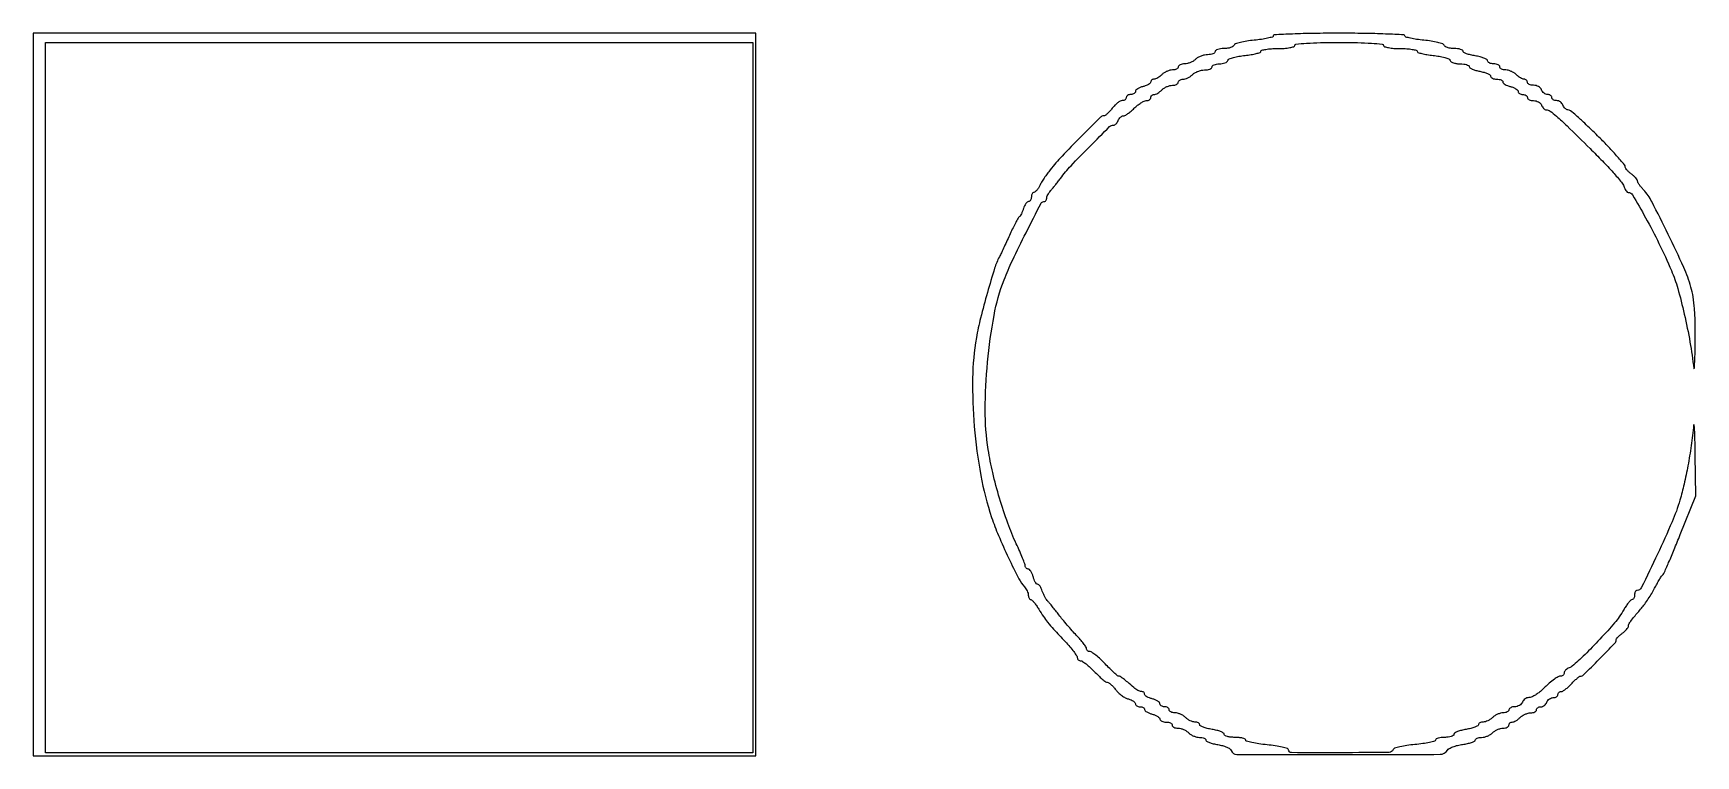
# Model space of a CAD drawing. Extents: x 8 to 208, y 14 to 271.
# Drawn here: x 111.93 to 157.86, y 251.18 to 271.14 of the extents above; entities that cross this region are included whole.
import ezdxf

# ---------------------------------------------------------------- set-up
doc = ezdxf.new("R2010")
doc.units = 0
doc.header["$MEASUREMENT"] = 0

msp = doc.modelspace()

# ---------------------------------------------------------------- linework, layer by layer
for points in [[(111.9258, 261.1602), (111.9258, 251.1774), (121.9086, 251.1774), (131.8914, 251.1774), (131.8914, 261.1602), (131.8914, 271.143), (121.9086, 271.143), (111.9258, 271.143)], [(131.8068, 261.0756), (131.8068, 251.262), (122.0355, 251.262), (112.2642, 251.262), (112.2642, 261.0756), (112.2642, 270.8892), (122.0355, 270.8892), (131.8068, 270.8892)]]:
    msp.add_lwpolyline(points, close=True)
msp.add_lwpolyline([(146.1888, 271.07015, -0.331854), (146.16579, 271.0393, -0.016001), (146.034096, 271.004672, -0.020801), (145.864036, 270.973106, -0.012875), (145.662148, 270.949545, 0.015518), (145.458167, 270.924646, 0.022877), (145.2813, 270.889117, 0.019598), (145.143215, 270.848935, 0.235906), (145.105198, 270.810895, -0.18331), (145.076659, 270.775914, -0.051756), (145.011317, 270.7467, -0.044796), (144.924831, 270.726679, -0.034502), (144.82815, 270.72, 0.032551), (144.733629, 270.71384, 0.050076), (144.653883, 270.695149, 0.064635), (144.598778, 270.667889, 0.250638), (144.5814, 270.6354, -0.22187), (144.566287, 270.603018, -0.076865), (144.521047, 270.575651, -0.058452), (144.454616, 270.556991, -0.039287), (144.375943, 270.5508, 0.052818), (144.287972, 270.541481, 0.038434), (144.193562, 270.513523, 0.039096), (144.107121, 270.472523, 0.066186), (144.043586, 270.4239, -0.058077), (143.982172, 270.375307, -0.038951), (143.902485, 270.334277, -0.03907), (143.817823, 270.306265, -0.06043), (143.741443, 270.297, 0.04631), (143.674369, 270.290774, 0.06626), (143.617678, 270.272149, 0.086348), (143.579418, 270.244718, 0.196601), (143.5662, 270.2124, -0.185417), (143.553797, 270.180102, -0.090018), (143.518273, 270.152651, -0.069864), (143.465477, 270.134044, -0.049879), (143.403043, 270.1278, 0.064082), (143.331307, 270.118568, 0.039128), (143.250536, 270.090523, 0.038656), (143.173536, 270.049484, 0.054664), (143.112986, 270.0009, -0.032161), (143.057738, 269.952337, -0.032192), (142.996736, 269.911277, -0.03396), (142.938987, 269.882652, -0.098387), (142.895443, 269.874, 0.081813), (142.860823, 269.868297, 0.092138), (142.831426, 269.851843, 0.100672), (142.811771, 269.827341, 0.119417), (142.8048, 269.798571, -0.208396), (142.790581, 269.765938, -0.050787), (142.742672, 269.729707, -0.043524), (142.674283, 269.695908, -0.031538), (142.5933, 269.67006, 0.034719), (142.512331, 269.643647, 0.046776), (142.443928, 269.608192, 0.05533), (142.396384, 269.569568, 0.196992), (142.3818, 269.533988, -0.150892), (142.372026, 269.502339, -0.098464), (142.344523, 269.475378, -0.081496), (142.303418, 269.457193, -0.063559), (142.2549, 269.451, 0.064853), (142.206386, 269.444681, 0.082425), (142.165277, 269.426149, 0.098894), (142.137777, 269.398663, 0.148195), (142.128, 269.3664, -0.134931), (142.119132, 269.334139, -0.100401), (142.094204, 269.306651, -0.086982), (142.056916, 269.288153, -0.071872), (142.01295, 269.2818, 0.127034), (141.957949, 269.267597, 0.038056), (141.88504, 269.219672, 0.035444), (141.808335, 269.151242, 0.031855), (141.73907, 269.0703, -0.020906), (141.672785, 268.989317, -0.026784), (141.604956, 268.920928, -0.026523), (141.543973, 268.871318, -0.158786), (141.505549, 268.8588, 0.197838), (141.41153, 268.820083, 0.001784), (140.861367, 268.270542, 0.006502), (140.352185, 267.744792, 0.019946), (140.026595, 267.370934, 0.013037), (139.944182, 267.262648, 0.010174), (139.860203, 267.140975, 0.010312), (139.786592, 267.024382, 0.024552), (139.738065, 266.93415, -0.028326), (139.698161, 266.861275, -0.03662), (139.653199, 266.799715, -0.039904), (139.609714, 266.75609, -0.178675), (139.57642, 266.7438, 0.173704), (139.549321, 266.734092, 0.093425), (139.526262, 266.706523, 0.073734), (139.510659, 266.665447, 0.054008), (139.5054, 266.6169, -0.060283), (139.499528, 266.568372, -0.079016), (139.482223, 266.527277, -0.097128), (139.456594, 266.49976, -0.15811), (139.426501, 266.49, 0.184026), (139.392059, 266.476879, 0.053676), (139.353329, 266.434085, 0.04609), (139.316737, 266.372513, 0.035417), (139.288199, 266.29965, -0.019446), (139.261206, 266.223677, -0.021671), (139.229242, 266.15279, -0.021628), (139.19703, 266.095227, -0.096865), (139.170914, 266.067, 0.105697), (139.139907, 266.032289, 0.006803), (139.073912, 265.912869, 0.009696), (138.999376, 265.766812, 0.007059), (138.921975, 265.6017, -0.002479), (138.84076, 265.424241, -0.002217), (138.754727, 265.240828, -0.002223), (138.675978, 265.076748, -0.006922), (138.620914, 264.9672, 0.044441), (138.49019, 264.649884, 0.006412), (138.290288, 263.977883, 0.007841), (138.102413, 263.273429, 0.017477), (137.98678, 262.730912, 0.040531), (137.881036, 261.60965, 0.024411), (137.928872, 260.274022, 0.024207), (138.109266, 258.925875, 0.035073), (138.408155, 257.762807, 0.020058), (138.596884, 257.264082, 0.009986), (138.873521, 256.647679, 0.007317), (139.15832, 256.067686, 0.071758), (139.31505, 255.845507, -0.046628), (139.355528, 255.793828, -0.036172), (139.389736, 255.731052, -0.037195), (139.413194, 255.667237, -0.069591), (139.4208, 255.612857, 0.052943), (139.42571, 255.566618, 0.072767), (139.440293, 255.527502, 0.092627), (139.461836, 255.501233, 0.176605), (139.48716, 255.492, -0.198487), (139.521477, 255.477818, -0.022), (139.580094, 255.414013, -0.024114), (139.645439, 255.328205, -0.017264), (139.710346, 255.226514, 0.014197), (139.83642, 255.026294, 0.023373), (139.955417, 254.865492, 0.014972), (140.121323, 254.673936, 0.002765), (140.439334, 254.332052, -0.011429), (140.567677, 254.189189, -0.015687), (140.675974, 254.054631, -0.012363), (140.758591, 253.939293, -0.150333), (140.7744, 253.887902, 0.108135), (140.781739, 253.854366, 0.099651), (140.80253, 253.825821, 0.095565), (140.833602, 253.806681, 0.09063), (140.870161, 253.8, -0.149388), (140.922707, 253.783942, -0.018796), (141.019824, 253.713021, -0.020742), (141.131238, 253.617292, -0.015842), (141.24518, 253.5039, 0.013013), (141.357861, 253.390486, 0.017787), (141.465445, 253.294779, 0.014688), (141.558325, 253.222382, 0.159514), (141.602869, 253.2078, -0.153671), (141.642714, 253.195258, -0.028536), (141.703794, 253.147167, -0.02821), (141.77121, 253.080418, -0.022464), (141.836306, 253.001391, 0.042078), (141.909977, 252.918775, 0.032108), (142.003132, 252.84122, 0.032907), (142.100574, 252.779546, 0.063231), (142.186556, 252.745979, -0.037628), (142.26129, 252.72112, -0.049569), (142.324447, 252.686993, -0.058996), (142.368089, 252.649306, -0.187302), (142.3818, 252.613988, 0.150892), (142.391574, 252.582339, 0.098464), (142.419077, 252.555378, 0.081496), (142.460182, 252.537193, 0.063559), (142.5087, 252.531, -0.057513), (142.557237, 252.525398, -0.076772), (142.598323, 252.508843, -0.095693), (142.625858, 252.484345, -0.16469), (142.6356, 252.455571, 0.208396), (142.649819, 252.422938, 0.050787), (142.697728, 252.386707, 0.043524), (142.766117, 252.352908, 0.031538), (142.8471, 252.32706, -0.034719), (142.928069, 252.300647, -0.046776), (142.996472, 252.265192, -0.05533), (143.044016, 252.226568, -0.196992), (143.0586, 252.190988, 0.194105), (143.071387, 252.159291, 0.087199), (143.108302, 252.132378, 0.067056), (143.163042, 252.114111, 0.047078), (143.2278, 252.108, -0.048028), (143.292554, 252.101766, -0.068025), (143.347298, 252.083149, -0.088204), (143.384185, 252.055707, -0.191087), (143.397, 252.0234, 0.185417), (143.409403, 251.991102, 0.090018), (143.444927, 251.963651, 0.069864), (143.497723, 251.945044, 0.049879), (143.560157, 251.9388, -0.064082), (143.631893, 251.929568, -0.039128), (143.712664, 251.901523, -0.038656), (143.789664, 251.860484, -0.054664), (143.850214, 251.8119, 0.058077), (143.911628, 251.763307, 0.038951), (143.991315, 251.722277, 0.03907), (144.075977, 251.694265, 0.06043), (144.152357, 251.685, -0.040201), (144.219457, 251.679596, -0.059522), (144.276122, 251.663325, -0.078283), (144.314655, 251.639446, -0.218317), (144.3276, 251.611213, 0.275871), (144.346568, 251.57945, 0.032175), (144.424921, 251.543538, 0.031324), (144.531955, 251.510099, 0.020408), (144.658905, 251.484447, -0.027432), (144.788333, 251.456398, -0.035179), (144.903254, 251.415928, -0.037857), (144.990656, 251.369913, -0.173938), (145.025494, 251.325585, 0.322174), (145.184095, 251.210965, 0.000874), (147.996599, 251.209005, 0.000973), (150.797731, 251.217399, 0.258585), (151.001876, 251.331865, -0.132227), (151.051242, 251.378241, -0.032238), (151.153833, 251.424895, -0.030805), (151.282511, 251.464806, -0.026464), (151.421807, 251.491054, 0.019345), (151.556161, 251.514396, 0.030088), (151.669413, 251.545844, 0.030222), (151.752818, 251.580269, 0.287264), (151.7724, 251.611539, -0.219023), (151.785334, 251.63965, -0.078003), (151.823878, 251.663421, -0.059309), (151.880543, 251.679621, -0.040018), (151.947643, 251.685, 0.06043), (152.024023, 251.694265, 0.03907), (152.108685, 251.722277, 0.038951), (152.188372, 251.763307, 0.058077), (152.249786, 251.8119, -0.054664), (152.310336, 251.860484, -0.038656), (152.387336, 251.901523, -0.039128), (152.468107, 251.929568, -0.064082), (152.539843, 251.9388, 0.049879), (152.602277, 251.945044, 0.069864), (152.655073, 251.963651, 0.090018), (152.690597, 251.991102, 0.185417), (152.703, 252.0234, -0.106313), (152.709942, 252.055678, -0.099376), (152.729626, 252.083149, -0.096076), (152.75904, 252.101564, -0.09221), (152.793643, 252.108, 0.098387), (152.837187, 252.116652, 0.03396), (152.894936, 252.145277, 0.032192), (152.955938, 252.186337, 0.032161), (153.011186, 252.2349, -0.054664), (153.071736, 252.283484, -0.038656), (153.148736, 252.324523, -0.039128), (153.229507, 252.352568, -0.064082), (153.301243, 252.3618, 0.049879), (153.363677, 252.368044, 0.069864), (153.416473, 252.386651, 0.090018), (153.451997, 252.414102, 0.185417), (153.4644, 252.4464, -0.138107), (153.473484, 252.478661, -0.100138), (153.499018, 252.506149, -0.085896), (153.537209, 252.524656, -0.070083), (153.582249, 252.531, 0.096313), (153.63094, 252.540467, 0.06686), (153.679784, 252.568277, 0.064359), (153.72137, 252.609388, 0.074185), (153.748794, 252.6579, -0.081035), (153.777095, 252.706411, -0.065663), (153.821242, 252.747523, -0.06652), (153.873878, 252.775318, -0.088478), (153.927045, 252.7848, 0.063461), (153.976579, 252.791112, 0.081424), (154.018543, 252.809651, 0.09843), (154.046622, 252.837136, 0.151099), (154.0566, 252.8694, -0.103907), (154.063382, 252.901681, -0.098963), (154.082638, 252.929149, -0.096726), (154.111405, 252.947556, -0.094374), (154.14524, 252.954, 0.1354), (154.19146, 252.96675, 0.025178), (154.26542, 253.016128, 0.025344), (154.348346, 253.084528, 0.020757), (154.429891, 253.1655, -0.01183), (154.508619, 253.246518, -0.01651), (154.583022, 253.314872, -0.012895), (154.647113, 253.367152, -0.166118), (154.675938, 253.377, 0.197403), (154.763934, 253.41315, 0.002516), (155.198219, 253.84676, 0.002535), (155.62789, 254.28452, 0.195174), (155.664, 254.373504, -0.15411), (155.674445, 254.406589, -0.030374), (155.713702, 254.4559, -0.029593), (155.768422, 254.509874, -0.023716), (155.8332, 254.5614, 0.024966), (155.897974, 254.613188, 0.030669), (155.952698, 254.667943, 0.031861), (155.991778, 254.718288, 0.150213), (156.0024, 254.752847, -0.116011), (156.017158, 254.815595, -0.040916), (156.06528, 254.895194, -0.019594), (156.160662, 255.016898, -0.002878), (156.364775, 255.254525, 0.022022), (156.452392, 255.3648, 0.011307), (156.552768, 255.510036, 0.011215), (156.649535, 255.664485, 0.016593), (156.72673, 255.804425, -0.007993), (156.79371, 255.930946, -0.010351), (156.859363, 256.044664, -0.008284), (156.917504, 256.137227, -0.086241), (156.94799, 256.169986, 0.126767), (156.980542, 256.21113, 0.001629), (157.114517, 256.516122, 0.004611), (157.265814, 256.872565, 0.002993), (157.43444, 257.287257), (157.8636, 258.361043), (157.850061, 259.485671, 0.002811), (157.842767, 259.898643, 0.007503), (157.831493, 260.192961, 0.026092), (157.818622, 260.314548, 0.877413), (157.805863, 260.3142, -0.009417), (157.736263, 259.746574, -0.009995), (157.646486, 259.193181, -0.010589), (157.541733, 258.681657, -0.01597), (157.426945, 258.2415, -0.029936), (157.209341, 257.639582, -0.008957), (156.807196, 256.750237, -0.002715), (156.358953, 255.81757, -0.286839), (156.244141, 255.7458, 0.170507), (156.216464, 255.736079, 0.094267), (156.192909, 255.708523, 0.074806), (156.176977, 255.667444, 0.055216), (156.1716, 255.6189, -0.05032), (156.166701, 255.570341, -0.070293), (156.152107, 255.529277, -0.090423), (156.130573, 255.501655, -0.184104), (156.10524, 255.492, 0.198487), (156.070923, 255.477818, 0.022), (156.012306, 255.414013, 0.024114), (155.946961, 255.328205, 0.017264), (155.882054, 255.226514, -0.015964), (155.749745, 255.01803, -0.025144), (155.62187, 254.84901, -0.01334), (155.430151, 254.632457, -0.001667), (155.000307, 254.175339, -0.008701), (154.803793, 253.974854, -0.011), (154.614925, 253.796777, -0.009197), (154.451622, 253.654814, -0.08289), (154.370259, 253.606944, 0.048994), (154.315, 253.579269, 0.054305), (154.268235, 253.542163, 0.061566), (154.236279, 253.50171, 0.137255), (154.2258, 253.464255, -0.10011), (154.219065, 253.430957, -0.09819), (154.1999, 253.402631, -0.097689), (154.17128, 253.383658, -0.097977), (154.137629, 253.377, 0.119072), (154.058624, 253.357915, 0.040004), (153.957036, 253.295067, 0.023791), (153.815277, 253.180066, 0.005672), (153.591072, 252.97515, -0.029463), (153.503329, 252.902301, -0.029964), (153.408106, 252.840715, -0.031406), (153.31919, 252.797611, -0.097458), (153.25409, 252.7848, 0.086156), (153.199454, 252.775315, 0.066311), (153.145572, 252.747523, 0.065976), (153.100582, 252.706411, 0.08325), (153.071994, 252.6579, -0.098143), (153.041433, 252.609379, -0.066864), (152.990558, 252.568277, -0.064008), (152.928011, 252.540482, -0.07271), (152.863149, 252.531, 0.050854), (152.801869, 252.524751, 0.070807), (152.750044, 252.506149, 0.0909), (152.715196, 252.478693, 0.182536), (152.703, 252.4464, -0.185417), (152.690597, 252.414102, -0.090018), (152.655073, 252.386651, -0.069864), (152.602277, 252.368044, -0.049879), (152.539843, 252.3618, 0.064082), (152.468107, 252.352568, 0.039128), (152.387336, 252.324523, 0.038656), (152.310336, 252.283484, 0.054664), (152.249786, 252.2349, -0.045706), (152.191424, 252.186333, -0.037117), (152.121111, 252.145277, -0.03846), (152.050026, 252.117097, -0.075276), (151.989943, 252.108, 0.053542), (151.939082, 252.102538, 0.073314), (151.896052, 252.086325, 0.093082), (151.867164, 252.062369, 0.174963), (151.857, 252.034213, -0.277998), (151.837831, 252.0024, -0.031218), (151.757595, 251.966205, -0.030734), (151.648272, 251.932398, -0.019977), (151.5186, 251.906313, 0.022653), (151.388945, 251.879509, 0.034344), (151.279605, 251.843538, 0.037096), (151.20055, 251.804307, 0.264949), (151.1802, 251.7686, -0.256759), (151.162535, 251.736467, -0.061898), (151.105646, 251.709558, -0.048354), (151.023629, 251.691082, -0.031244), (150.9264, 251.685, 0.026969), (150.82915, 251.679751, 0.042503), (150.747154, 251.663742, 0.052178), (150.689417, 251.640546, 0.277973), (150.6726, 251.612634, -0.336731), (150.649176, 251.581796, -0.013709), (150.504976, 251.545872, -0.019115), (150.32072, 251.512626, -0.011795), (150.101966, 251.48698, 0.01351), (149.881234, 251.460336, 0.02025), (149.690549, 251.424129, 0.015911), (149.540081, 251.384108, 0.243994), (149.502716, 251.347847, -0.320261), (149.394354, 251.268977, -0.001771), (148.043345, 251.261214, -0.001686), (146.690124, 251.262797, -0.412884), (146.6118, 251.341477, 0.331874), (146.586511, 251.375382, 0.015095), (146.437841, 251.41475, 0.020145), (146.246616, 251.451207, 0.012471), (146.0196, 251.479309, -0.011557), (145.792578, 251.50699, -0.018728), (145.601359, 251.542161, -0.013202), (145.451346, 251.579787, -0.33657), (145.4274, 251.611331, 0.296495), (145.408856, 251.639854, 0.043527), (145.340421, 251.66336, 0.0375), (145.244777, 251.679668, 0.023483), (145.1313, 251.685, -0.026701), (145.01784, 251.691063, -0.042124), (144.922179, 251.709558, -0.051531), (144.854747, 251.736346, -0.279365), (144.8352, 251.7686, 0.264949), (144.81485, 251.804307, 0.037096), (144.735795, 251.843538, 0.034344), (144.626455, 251.879509, 0.022653), (144.4968, 251.906313, -0.019977), (144.367128, 251.932398, -0.030734), (144.257805, 251.966205, -0.031218), (144.177569, 252.0024, -0.277998), (144.1584, 252.034213, 0.174963), (144.148236, 252.062369, 0.093082), (144.119348, 252.086325, 0.073314), (144.076318, 252.102538, 0.053542), (144.025457, 252.108, -0.075276), (143.965374, 252.117097, -0.03846), (143.894289, 252.145277, -0.037117), (143.823976, 252.186333, -0.045706), (143.765614, 252.2349, 0.054664), (143.705064, 252.283484, 0.038656), (143.628064, 252.324523, 0.039128), (143.547293, 252.352568, 0.064082), (143.475557, 252.3618, -0.049879), (143.413123, 252.368044, -0.069864), (143.360327, 252.386651, -0.090018), (143.324803, 252.414102, -0.185417), (143.3124, 252.4464, 0.148195), (143.302623, 252.478663, 0.098894), (143.275123, 252.506149, 0.082425), (143.234014, 252.524681, 0.064853), (143.1855, 252.531, -0.063559), (143.136982, 252.537193, -0.081496), (143.095877, 252.555378, -0.098464), (143.068374, 252.582339, -0.150892), (143.0586, 252.613988, 0.196992), (143.044016, 252.649568, 0.05533), (142.996472, 252.688192, 0.046776), (142.928069, 252.723647, 0.034719), (142.8471, 252.75006, -0.031538), (142.766117, 252.775908, -0.043524), (142.697728, 252.809707, -0.050787), (142.649819, 252.845938, -0.208396), (142.6356, 252.878571, 0.119417), (142.628629, 252.907341, 0.100672), (142.608974, 252.931843, 0.092138), (142.579577, 252.948297, 0.081813), (142.544957, 252.954, -0.084532), (142.501937, 252.961326, -0.032997), (142.446301, 252.985064, -0.031499), (142.388203, 253.01928, -0.033968), (142.336393, 253.05975, 0.005086), (142.167198, 253.208404, 0.015861), (142.049192, 253.303631, 0.019267), (141.9637, 253.36322, 0.143521), (141.916682, 253.377, -0.180813), (141.886189, 253.3884, -0.005931), (141.787331, 253.476405, -0.010651), (141.672437, 253.585726, -0.007129), (141.54551, 253.7154, 0.014052), (141.415089, 253.845005, 0.018875), (141.289461, 253.954395, 0.016223), (141.180691, 254.036436, 0.154662), (141.125899, 254.0538, -0.083666), (141.088588, 254.060087, -0.092943), (141.056899, 254.078199, -0.10054), (141.035708, 254.105179, -0.116876), (141.0282, 254.136861, 0.146167), (141.014127, 254.183972, 0.015388), (140.947433, 254.279126, 0.018003), (140.858552, 254.389464, 0.013509), (140.75325, 254.504528, -0.008701), (140.632581, 254.633866, -0.005591), (140.496938, 254.787849, -0.005619), (140.367517, 254.941586, -0.010494), (140.2668, 255.069365, 0.004452), (140.178889, 255.183712, 0.004559), (140.089643, 255.295565, 0.004425), (140.010447, 255.391243, 0.019045), (139.960711, 255.445893, -0.048149), (139.92023, 255.49593, -0.021473), (139.876529, 255.56866, -0.02102), (139.836542, 255.65017, -0.026686), (139.80696, 255.728596, 0.031854), (139.779197, 255.799962, 0.042591), (139.744694, 255.860244, 0.048902), (139.708911, 255.902496, 0.195011), (139.67807, 255.915, -0.217563), (139.647673, 255.928884, -0.046989), (139.613232, 255.977128, -0.040934), (139.580685, 256.045506, -0.029141), (139.55526, 256.1265, 0.034719), (139.528847, 256.207469, 0.046776), (139.493392, 256.275872, 0.05533), (139.454768, 256.323416, 0.196992), (139.419188, 256.338, -0.100744), (139.387519, 256.344446, -0.09833), (139.360578, 256.362785, -0.097534), (139.34253, 256.390172, -0.097359), (139.3362, 256.422374, 0.09076), (139.326144, 256.477314, 0.005243), (139.263605, 256.63735, 0.007836), (139.183736, 256.826949, 0.005672), (139.08907, 257.035724, -0.02271), (138.853788, 257.60545, -0.014122), (138.627665, 258.292427, -0.01403), (138.437936, 259.000831, -0.020235), (138.313422, 259.6374, -0.03908), (138.231587, 260.732683, -0.022437), (138.295704, 262.056106, -0.02247), (138.475151, 263.346209, -0.045858), (138.75235, 264.329446, -0.019365), (138.982287, 264.865553, -0.006494), (139.358215, 265.630298, -0.00142), (139.774451, 266.444238, -0.280865), (139.849491, 266.49, 0.114116), (139.879591, 266.496961, 0.100333), (139.90522, 266.516626, 0.093798), (139.922419, 266.54603, 0.085761), (139.9284, 266.580643, -0.084362), (139.935719, 266.623715, -0.032771), (139.959464, 266.679539, -0.031293), (139.993679, 266.737901, -0.033709), (140.03415, 266.790024, 0.009572), (140.086278, 266.85086, 0.0034), (140.158538, 266.93976, 0.003372), (140.236568, 267.038458, 0.003967), (140.3091, 267.133023, -0.027203), (140.601182, 267.479265, -0.00691), (141.112597, 268.007771, -0.002166), (141.668762, 268.562027, -0.19734), (141.773402, 268.605, 0.1295), (141.80863, 268.61428, 0.063304), (141.84611, 268.642277, 0.056425), (141.880025, 268.683365, 0.052778), (141.904794, 268.7319, -0.057995), (141.930197, 268.780427, -0.058966), (141.965946, 268.821523, -0.065038), (142.006136, 268.849445, -0.119892), (142.04459, 268.8588, 0.129561), (142.092624, 268.871459, 0.023665), (142.171058, 268.920928, 0.024048), (142.259536, 268.989328, 0.019806), (142.347191, 269.0703, -0.026475), (142.437199, 269.15125, -0.028952), (142.53271, 269.219672, -0.030148), (142.620418, 269.267983, -0.111254), (142.681745, 269.2818, 0.066978), (142.728784, 269.288129, 0.083889), (142.768653, 269.306651, 0.099491), (142.795316, 269.334138, 0.143944), (142.8048, 269.3664, -0.106313), (142.811742, 269.398678, -0.099376), (142.831426, 269.426149, -0.096076), (142.86084, 269.444564, -0.09221), (142.895443, 269.451, 0.098387), (142.938987, 269.459652, 0.03396), (142.996736, 269.488277, 0.032192), (143.057738, 269.529337, 0.032161), (143.112986, 269.5779, -0.054664), (143.173536, 269.626484, -0.038656), (143.250536, 269.667523, -0.039128), (143.331307, 269.695568, -0.064082), (143.403043, 269.7048, 0.049879), (143.465477, 269.711044, 0.069864), (143.518273, 269.729651, 0.090018), (143.553797, 269.757102, 0.185417), (143.5662, 269.7894, -0.154765), (143.576432, 269.821665, -0.09778), (143.605252, 269.849149, -0.080164), (143.648309, 269.867696, -0.061768), (143.699143, 269.874, 0.075276), (143.759226, 269.883097, 0.03846), (143.830311, 269.911277, 0.037117), (143.900624, 269.952333, 0.045706), (143.958986, 270.0009, -0.066186), (144.022521, 270.049523, -0.039096), (144.108962, 270.090523, -0.038434), (144.203372, 270.118481, -0.052818), (144.291343, 270.1278, 0.039287), (144.370016, 270.133991, 0.058452), (144.436447, 270.152651, 0.076865), (144.481687, 270.180018, 0.22187), (144.4968, 270.2124, -0.221088), (144.511853, 270.244779, -0.077179), (144.556857, 270.272149, -0.058687), (144.622964, 270.290808, -0.039486), (144.70125, 270.297, 0.043642), (144.781825, 270.304046, 0.052325), (144.854977, 270.325003, 0.060741), (144.910641, 270.355767, 0.156974), (144.937477, 270.39233, -0.218178), (144.974409, 270.431865, -0.026558), (145.089337, 270.472092, -0.027572), (145.238749, 270.506833, -0.019386), (145.409827, 270.529994, 0.015596), (145.578699, 270.551553, 0.024915), (145.720982, 270.581581, 0.022054), (145.828569, 270.615087, 0.316138), (145.8504, 270.646164, -0.344637), (145.873085, 270.675166, -0.02147), (145.987082, 270.698311, -0.024435), (146.137322, 270.714678, -0.014915), (146.3157, 270.72, 0.017105), (146.494066, 270.726104, 0.027868), (146.644318, 270.744851, 0.026982), (146.756291, 270.771519, 0.332234), (146.781, 270.8046, -0.386182), (146.815163, 270.842235, -0.006948), (147.108825, 270.866591, -0.012022), (147.494039, 270.883866, -0.005192), (148.0077, 270.8892, -0.005192), (148.521361, 270.883866, -0.012022), (148.906575, 270.866591, -0.006948), (149.200237, 270.842235, -0.386182), (149.2344, 270.8046, 0.332234), (149.259109, 270.771519, 0.026982), (149.371082, 270.744851, 0.027868), (149.521334, 270.726104, 0.017105), (149.6997, 270.72, -0.014915), (149.878078, 270.714678, -0.024435), (150.028318, 270.698311, -0.02147), (150.142315, 270.675166, -0.344637), (150.165, 270.646164, 0.316138), (150.186831, 270.615087, 0.022054), (150.294418, 270.581581, 0.024915), (150.436701, 270.551553, 0.015596), (150.605573, 270.529994, -0.019386), (150.776651, 270.506833, -0.027572), (150.926063, 270.472092, -0.026558), (151.040991, 270.431865, -0.218178), (151.077923, 270.39233, 0.178003), (151.107209, 270.355672, 0.053713), (151.172848, 270.325003, 0.046307), (151.259666, 270.304013, 0.036184), (151.35645, 270.297, -0.028856), (151.45099, 270.291539, -0.045124), (151.530717, 270.274914, -0.056603), (151.586453, 270.250766, -0.268395), (151.6032, 270.221815, 0.256887), (151.621096, 270.189281, 0.037322), (151.690179, 270.152399, 0.034546), (151.78586, 270.117828, 0.023055), (151.8993, 270.091082, -0.02478), (152.01273, 270.063924, -0.036741), (152.108421, 270.028125, -0.040853), (152.176957, 269.989509, -0.248969), (152.1954, 269.954767, 0.198381), (152.208144, 269.92391, 0.08573), (152.245102, 269.897725, 0.065694), (152.299836, 269.879941, 0.045771), (152.3646, 269.874, -0.042643), (152.429376, 269.868465, -0.062301), (152.484097, 269.851843, -0.081793), (152.521179, 269.827411, -0.209225), (152.5338, 269.798571, 0.208396), (152.548019, 269.765938, 0.050787), (152.595928, 269.729707, 0.043524), (152.664317, 269.695908, 0.031538), (152.7453, 269.67006, -0.034719), (152.826269, 269.643647, -0.046776), (152.894672, 269.608192, -0.05533), (152.942216, 269.569568, -0.196992), (152.9568, 269.533988, 0.150892), (152.966574, 269.502339, 0.098464), (152.994077, 269.475378, 0.081496), (153.035182, 269.457193, 0.063559), (153.0837, 269.451, -0.064853), (153.132214, 269.444681, -0.082425), (153.173323, 269.426149, -0.098894), (153.200823, 269.398663, -0.148195), (153.2106, 269.3664, 0.193529), (153.223593, 269.334088, 0.087393), (153.261082, 269.306651, 0.067241), (153.316681, 269.288031, 0.047258), (153.382455, 269.2818, -0.068006), (153.451794, 269.272325, -0.06271), (153.518132, 269.244523, -0.06668), (153.571599, 269.20343, -0.104363), (153.603006, 269.1549, 0.050543), (153.627504, 269.106361, 0.055202), (153.660639, 269.065277, 0.06233), (153.696969, 269.037238, 0.133995), (153.730822, 269.028, -0.157432), (153.838439, 268.993254, -0.024698), (154.014825, 268.852364, -0.012313), (154.30615, 268.582055, -0.001414), (154.944748, 267.95604, -0.006511), (155.283147, 267.613625, -0.008962), (155.577564, 267.296673, -0.006174), (155.814795, 267.025253, -0.099982), (155.873377, 266.91969, 0.033532), (155.899832, 266.852356, 0.044218), (155.933148, 266.795468, 0.051135), (155.967999, 266.75576, 0.18928), (155.998459, 266.7438, -0.266946), (156.120339, 266.673737, -0.005641), (156.476091, 266.04669, -0.012582), (156.847257, 265.333083, -0.011804), (157.190424, 264.5865, -0.032901), (157.366495, 264.091065, -0.012712), (157.547145, 263.384359, -0.012557), (157.704151, 262.608736, -0.015537), (157.809582, 261.8793, 0.878984), (157.821508, 261.879107, 0.022743), (157.833551, 261.999971, 0.007469), (157.84409, 262.27078, 0.002886), (157.850924, 262.646495, 0.008235), (157.848943, 263.134989, 0.015063), (157.828777, 263.532823, 0.018383), (157.790199, 263.859534, 0.03163), (157.731081, 264.126995, 0.03553), (157.530656, 264.672999, 0.007673), (157.103507, 265.584616, 0.005826), (156.648918, 266.490321, 0.068404), (156.422207, 266.812338, -0.017889), (156.358648, 266.885652, -0.021989), (156.304965, 266.958587, -0.021105), (156.265871, 267.022588, -0.127212), (156.2562, 267.059986, 0.150248), (156.24558, 267.094531, 0.031847), (156.206497, 267.144867, 0.030659), (156.151774, 267.199615, 0.024955), (156.087, 267.2514, -0.024872), (156.022226, 267.303168, -0.030589), (155.967502, 267.357864, -0.031751), (155.928409, 267.408131, -0.150502), (155.9178, 267.442578, 0.178355), (155.893426, 267.508736, 0.004317), (155.676153, 267.759161, 0.009523), (155.424539, 268.03345, 0.008485), (155.152959, 268.3089, 0.003169), (154.794371, 268.656032, 0.011758), (154.561887, 268.868018, 0.012588), (154.398631, 269.00293, 0.167915), (154.326086, 269.028, -0.130128), (154.291054, 269.037274, -0.063173), (154.253739, 269.065277, -0.056255), (154.219936, 269.106364, -0.052458), (154.195206, 269.1549, 0.081035), (154.166905, 269.203411, 0.065663), (154.122758, 269.244523, 0.06652), (154.070122, 269.272318, 0.088478), (154.016955, 269.2818, -0.063461), (153.967421, 269.288112, -0.081424), (153.925457, 269.306651, -0.09843), (153.897378, 269.334136, -0.151099), (153.8874, 269.3664, 0.138107), (153.878316, 269.398661, 0.100138), (153.852782, 269.426149, 0.085896), (153.814591, 269.444656, 0.070083), (153.769551, 269.451, -0.096313), (153.72086, 269.460467, -0.06686), (153.672016, 269.488277, -0.064359), (153.63043, 269.529388, -0.074185), (153.603006, 269.5779, 0.104363), (153.571599, 269.62643, 0.06668), (153.518132, 269.667523, 0.06271), (153.451794, 269.695325, 0.068006), (153.382455, 269.7048, -0.047258), (153.316681, 269.711031, -0.067241), (153.261082, 269.729651, -0.087393), (153.223593, 269.757088, -0.193529), (153.2106, 269.7894, 0.106313), (153.203658, 269.821678, 0.099376), (153.183974, 269.849149, 0.096076), (153.15456, 269.867564, 0.09221), (153.119957, 269.874, -0.098387), (153.076413, 269.882652, -0.03396), (153.018664, 269.911277, -0.032192), (152.957662, 269.952337, -0.032161), (152.902414, 270.0009, 0.054664), (152.841864, 270.049484, 0.038656), (152.764864, 270.090523, 0.039128), (152.684093, 270.118568, 0.064082), (152.612357, 270.1278, -0.049879), (152.549923, 270.134044, -0.069864), (152.497127, 270.152651, -0.090018), (152.461603, 270.180102, -0.185417), (152.4492, 270.2124, 0.191087), (152.436385, 270.244707, 0.088204), (152.399498, 270.272149, 0.068025), (152.344754, 270.290766, 0.048028), (152.28, 270.297, -0.047439), (152.215243, 270.303158, -0.067426), (152.160503, 270.321558, -0.087586), (152.123598, 270.348671, -0.192951), (152.1108, 270.3806, 0.264949), (152.09045, 270.416307, 0.037096), (152.011395, 270.455538, 0.034344), (151.902055, 270.491509, 0.022653), (151.7724, 270.518313, -0.019977), (151.642728, 270.544398, -0.030734), (151.533405, 270.578205, -0.031218), (151.453169, 270.6144, -0.277998), (151.434, 270.646213, 0.271135), (151.417362, 270.674639, 0.055342), (151.361517, 270.698325, 0.044371), (151.281792, 270.714643, 0.028309), (151.18725, 270.72, -0.034502), (151.090569, 270.726679, -0.044796), (151.004083, 270.7467, -0.051756), (150.938741, 270.775914, -0.18331), (150.910202, 270.810895, 0.235906), (150.872185, 270.848935, 0.019598), (150.7341, 270.889117, 0.022877), (150.557233, 270.924646, 0.015518), (150.353252, 270.949545, -0.012875), (150.151364, 270.973106, -0.020801), (149.981304, 271.004672, -0.016001), (149.84961, 271.0393, -0.331854), (149.8266, 271.07015, 0.400717), (149.798346, 271.099743, 0.001567), (149.292298, 271.1216, 0.006254), (148.705148, 271.137764, 0.003754), (148.0077, 271.143, 0.003754), (147.310252, 271.137764, 0.006254), (146.723102, 271.1216, 0.001567), (146.217054, 271.099743, 0.400717)], format="xyb", close=True)

doc.saveas('drawing.dxf')
